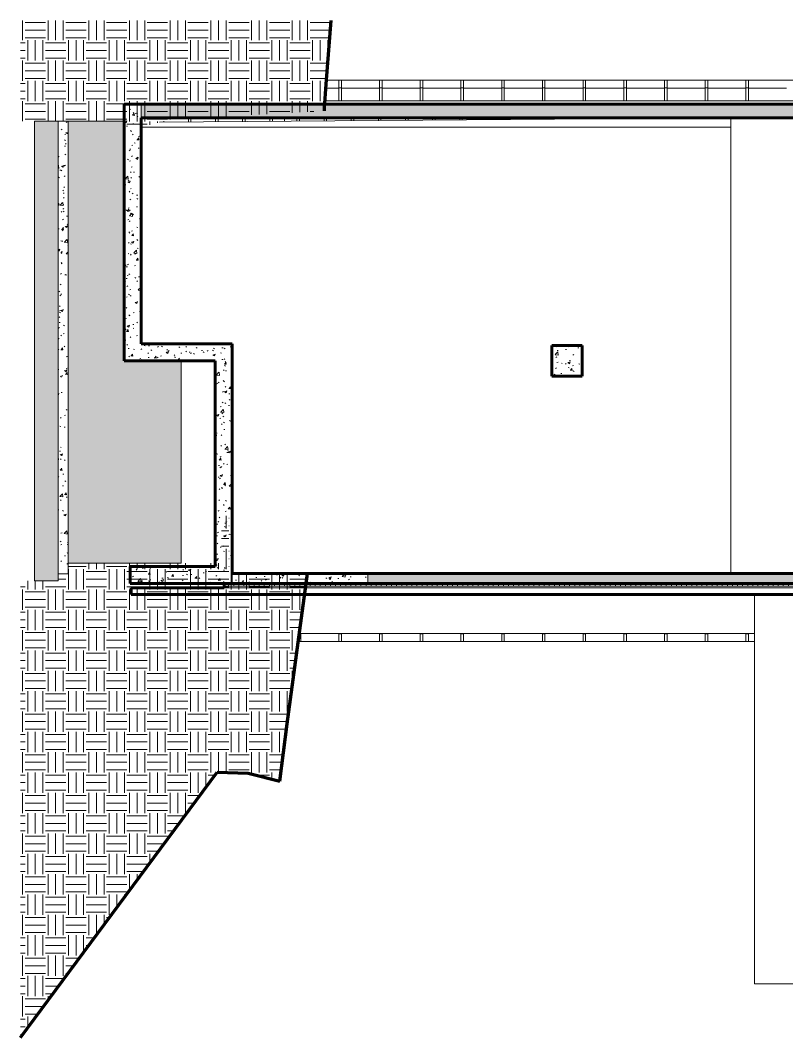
# Model space of a CAD drawing. Header units: inches. Extents: x -467 to 663, y -694 to -94.
# Drawn here: x -467 to -15, y -694 to -94 of the extents above; entities that cross this region are included whole.
import ezdxf

# ---------------------------------------------------------------- set-up
doc = ezdxf.new("R2010")
doc.units = ezdxf.units.IN
doc.header["$MEASUREMENT"] = 0
doc.linetypes.add('Dash 1_16_', pattern=[0.125, 0.0625, -0.0625])
for name, color, linetype, lineweight in [('A-DOOR', 31, 'Continuous', 18), ('A-FLOR', 192, 'Continuous', 18), ('A-PART', 2, 'Continuous', 9), ('A-ROOF', 132, 'Continuous', 18), ('A-ROOF-OTLN', 132, 'Continuous', 9), ('A-WALL', 113, 'Continuous', 18), ('A-WALL-PATT', 111, 'Continuous', 60), ('C-BLDG-PADS', 91, 'Continuous', 9), ('C-TOPO', 7, 'Continuous', 9), ('L-SITE-WALL', 31, 'Continuous', 18), ('S-BEAM', 12, 'Continuous', 9), ('S-FNDN', 32, 'Continuous', 18)]:
    doc.layers.add(name, color=color, linetype=linetype, lineweight=lineweight)
pattern_1 = [(50, (-4388.044, -3140.384), (13.77135, -1.20496), [1.44, -15.84]), (355, (-4388.044, -3140.384), (-2.66442, 14.442176), [1.152, -12.672]), (100.451, (-4386.896, -3140.484), (11.107076, 13.237366), [1.224, -13.462]), (46.184, (-4388.044, -3136.544), (20.491284, -3.17785), [2.16, -23.76]), (96.636, (-4386.336, -3136.809), (17.94587, 18.70315), [1.836, -20.193]), (351.184, (-4388.044, -3136.544), (17.94541, 18.70261), [1.728, -19.008]), (21, (-4386.124, -3137.504), (11.460518, -7.730365), [1.44, -15.84]), (326, (-4386.124, -3137.504), (4.67135, 13.92315), [1.152, -12.672]), (71.451, (-4385.169, -3138.148), (16.13207, 6.192844), [1.224, -13.462]), (37.5, (-4388.044, -3140.384), (0.233123, 6.39175), [0.634, -11.885, 0.634, -12.23, -12.72]), (37.5, (-4388.044, -3140.384), (0.233123, 6.39175), [-25.382, 0.634, -12.086]), (7.5, (-4388.044, -3140.384), (5.0507295, 7.573041), [0.634, -6.701, 0.634, -11.597, -4.848]), (7.5, (-4388.044, -3140.384), (5.0507295, 7.573041), [-19.565, 0.634, -4.214]), (327.5, (-4392.325, -3140.384), (10.2495805, -0.43289), [0.634, -4.166, 0.634, -14.342, -19.872]), (327.5, (-4392.325, -3140.384), (10.2495805, -0.43289), [-19.776, 0.634, -19.238]), (317.5, (-4394.245, -3140.384), (11.19739, 1.922144), [0.634, -5.606, 0.634, -9.312, -14.112]), (317.5, (-4394.245, -3140.384), (11.19739, 1.922144), [-16.186, 0.634, -13.478])]
pattern_2 = [(0, (-4388.044, -3140.384), (7.68, 1.92), [0.634, -5.126, 0.634, -5.126, -30.72]), (0, (-4388.044, -3140.384), (7.68, 1.92), [-11.52, 0.634, -10.886, 0.634, -5.126, -13.44]), (0, (-4388.044, -3140.384), (7.68, 1.92), [-28.8, 0.634, -3.206, 0.634, -8.966]), (120, (-4385.164, -3139.424), (-5.5027688, 5.6910751), [0.634, -5.126, 0.634, -5.126, -30.72]), (120, (-4385.164, -3139.424), (-5.5027688, 5.6910751), [-11.52, 0.634, -10.886, 0.634, -5.126, -13.44]), (120, (-4385.164, -3139.424), (-5.5027688, 5.6910751), [-28.8, 0.634, -3.206, 0.634, -8.966]), (240, (-4384.204, -3135.584), (-2.1772312, -7.6110751), [0.634, -5.126, 0.634, -5.126, -30.72]), (240, (-4384.204, -3135.584), (-2.1772312, -7.6110751), [-11.52, 0.634, -10.886, 0.634, -5.126, -13.44]), (240, (-4384.204, -3135.584), (-2.1772312, -7.6110751), [-28.8, 0.634, -3.206, 0.634, -8.966])]
pattern_3 = [(0, (-4388.044, -3140.384), (0, 3), []), (90, (-4388.044, -3140.384), (-3, 2e-16), [])]

# ---------------------------------------------------------------- blocks, each defined once
blk = doc.blocks.new('Door-Garage-CHD-3000-J-Wood-Single - 108 x 84-1268500-1st Floor')
at = {"layer": 'A-DOOR', "linetype": 'Dash 1_16_', "lineweight": 9}
blk.add_line((-62, 87.37), (-59.97, 87.37), dxfattribs=at)
blk = doc.blocks.new('Dimension Lumber - 2x10_s-1270840-1st Floor')
at = {"layer": 'S-BEAM'}
for p, q in [((-133.5, 0.75), (-132.4, 0.75)), ((-133.5, -0.75), (-132.39, -0.75))]:
    blk.add_line(p, q, dxfattribs=at)
blk = doc.blocks.new('Dimension Lumber - 2x10_s-V13-1st Floor')
at = {"layer": 'S-BEAM'}
for p, q in [((-133.5, 0.75), (-132.28, 0.75)), ((-133.5, -0.75), (-132.27, -0.75))]:
    blk.add_line(p, q, dxfattribs=at)
blk = doc.blocks.new('Dimension Lumber - 2x10_s-V14-1st Floor')
at = {"layer": 'S-BEAM'}
for p, q in [((-133.5, 0.75), (-132.16, 0.75)), ((-133.5, -0.75), (-132.15, -0.75))]:
    blk.add_line(p, q, dxfattribs=at)
blk = doc.blocks.new('Dimension Lumber - 2x10_s-V15-1st Floor')
at = {"layer": 'S-BEAM'}
for p, q in [((-133.5, 0.75), (-132.03, 0.75)), ((-133.5, -0.75), (-132.02, -0.75))]:
    blk.add_line(p, q, dxfattribs=at)
blk = doc.blocks.new('Dimension Lumber - 2x10_s-V16-1st Floor')
at = {"layer": 'S-BEAM'}
for p, q in [((-133.5, 0.75), (-131.91, 0.75)), ((-133.5, -0.75), (-131.9, -0.75))]:
    blk.add_line(p, q, dxfattribs=at)
blk = doc.blocks.new('Dimension Lumber - 2x10_s-V17-1st Floor')
at = {"layer": 'S-BEAM'}
for p, q in [((-133.5, 0.75), (-131.79, 0.75)), ((-133.5, -0.75), (-131.77, -0.75))]:
    blk.add_line(p, q, dxfattribs=at)
blk = doc.blocks.new('Dimension Lumber - 2x10_s-V18-1st Floor')
at = {"layer": 'S-BEAM'}
for p, q in [((-133.5, 0.75), (-131.66, 0.75)), ((-133.5, -0.75), (-131.65, -0.75))]:
    blk.add_line(p, q, dxfattribs=at)
blk = doc.blocks.new('Dimension Lumber - 2x10_s-V19-1st Floor')
at = {"layer": 'S-BEAM'}
for p, q in [((-133.5, 0.75), (-131.54, 0.75)), ((-133.5, -0.75), (-131.53, -0.75))]:
    blk.add_line(p, q, dxfattribs=at)
blk = doc.blocks.new('Dimension Lumber - 2x10_s-V20-1st Floor')
at = {"layer": 'S-BEAM'}
for p, q in [((-133.5, 0.75), (-131.41, 0.75)), ((-133.5, -0.75), (-131.4, -0.75))]:
    blk.add_line(p, q, dxfattribs=at)
blk = doc.blocks.new('Dimension Lumber - 2x10_s-V21-1st Floor')
at = {"layer": 'S-BEAM'}
for p, q in [((-133.5, 0.75), (-131.29, 0.75)), ((-133.5, -0.75), (-131.28, -0.75))]:
    blk.add_line(p, q, dxfattribs=at)
blk = doc.blocks.new('Dimension Lumber - 2x10_s-1270841-1st Floor')
at = {"layer": 'S-BEAM'}
for p, q in [((-64.44, 0.75), (-62.1, 0.75)), ((-64.44, -0.75), (-62.09, -0.75))]:
    blk.add_line(p, q, dxfattribs=at)
blk = doc.blocks.new('Dimension Lumber - 2x10_s-V22-1st Floor')
at = {"layer": 'S-BEAM'}
for p, q in [((-64.14, 0.75), (-61.98, 0.75)), ((-64.05, -0.75), (-61.97, -0.75))]:
    blk.add_line(p, q, dxfattribs=at)
blk = doc.blocks.new('Dimension Lumber - 2x10_s-V23-1st Floor')
at = {"layer": 'S-BEAM'}
for p, q in [((-62.56, 0.75), (-61.86, 0.75)), ((-62.14, -0.75), (-61.85, -0.75))]:
    blk.add_line(p, q, dxfattribs=at)
blk = doc.blocks.new('Dimension Lumber - 2x8-1273922-1st Floor')
at = {"layer": 'S-BEAM'}
for p, q in [((-302.33, -456.02), (-301.59, -456.02)), ((-301.59, -456.02), (-301.59, -455.89)), ((-301.59, -456.02), (-301.59, -460.66)), ((-301.59, -460.66), (-302.96, -460.66))]:
    blk.add_line(p, q, dxfattribs=at)
blk = doc.blocks.new('Dimension Lumber - 2x8-V24-1st Floor')
at = {"layer": 'S-BEAM'}
for p, q in [((-279.09, -456.02), (-279.09, -455.89)), ((-279.09, -460.66), (-279.09, -456.02)), ((-279.09, -456.02), (-277.59, -456.02)), ((-277.59, -456.02), (-277.59, -455.89)), ((-277.59, -456.02), (-277.59, -460.66)), ((-277.59, -460.66), (-279.09, -460.66))]:
    blk.add_line(p, q, dxfattribs=at)
blk = doc.blocks.new('Dimension Lumber - 2x8-V25-1st Floor')
at = {"layer": 'S-BEAM'}
for p, q in [((-279.09, -129.38), (-279.09, -129.35)), ((-279.09, -129.35), (-277.59, -129.35)), ((-279.09, -133.99), (-279.09, -129.64)), ((-277.59, -129.35), (-277.59, -129.38)), ((-277.59, -129.64), (-277.59, -133.99)), ((-277.59, -133.99), (-279.09, -133.99)), ((-279.09, -133.99), (-279.09, -141.63)), ((-277.59, -133.99), (-277.59, -141.63))]:
    blk.add_line(p, q, dxfattribs=at)

msp = doc.modelspace()

# ---------------------------------------------------------------- hatches: boundary and pattern name
at = {"layer": 'A-PART'}
h = msp.add_hatch(dxfattribs=at)
h.set_pattern_fill('FP_6', color=256, style=0, pattern_type=2)
h.set_pattern_definition(pattern_1)
h.paths.add_polyline_path([(-27.78, -151.63), (61.72, -151.63), (61.72, -143.63), (-395.6, -143.63), (-395.6, -151.63), (-174.13, -151.63)], flags=0)
h = msp.add_hatch(dxfattribs=at)
h.set_pattern_fill('FP_6', color=256, style=0, pattern_type=2)
h.set_pattern_definition(pattern_1)
h.paths.add_polyline_path([(-262.03, -426.38), (-262.03, -420.38), (-342.03, -420.38), (-342.03, -426.38), (-320.49, -426.38)], flags=0)
at = {"layer": 'A-WALL-PATT', "lineweight": 9}
h = msp.add_hatch(dxfattribs=at)
h.set_pattern_fill('FP_6', color=256, style=0, pattern_type=2)
h.set_pattern_definition(pattern_1)
h.paths.add_polyline_path([(-395.6, -285.01), (-395.6, -143.63), (-405.6, -143.63), (-405.6, -285.01)], flags=0)
h = msp.add_hatch(dxfattribs=at)
h.set_pattern_fill('FP_6', color=256, style=0, pattern_type=2)
h.set_pattern_definition(pattern_1)
h.paths.add_polyline_path([(53.72, -151.63), (61.72, -151.63), (61.72, -143.63), (-395.6, -143.63), (-395.6, -151.63), (45.4, -151.63)], flags=0)
h = msp.add_hatch(dxfattribs=at)
h.set_pattern_fill('FP_6', color=256, style=0, pattern_type=2)
h.set_pattern_definition(pattern_1)
h.paths.add_polyline_path([(-352.03, -295.01), (-342.03, -295.01), (-342.03, -285.01), (-405.6, -285.01), (-405.6, -295.01), (-393.67, -295.01)], flags=0)
h = msp.add_hatch(dxfattribs=at)
h.set_pattern_fill('FP_6', color=256, style=0, pattern_type=2)
h.set_pattern_definition(pattern_1)
h.paths.add_polyline_path([(-135.59, -304.01), (-135.59, -286.01), (-153.59, -286.01), (-153.59, -304.01)], flags=0)
h = msp.add_hatch(dxfattribs=at)
h.set_pattern_fill('FP_6', color=256, style=0, pattern_type=2)
h.set_pattern_definition(pattern_1)
h.paths.add_polyline_path([(-352.03, -416.38), (-342.03, -416.38), (-342.03, -295.01), (-352.03, -295.01), (-352.03, -403.29)], flags=0)
h = msp.add_hatch(dxfattribs=at)
h.set_pattern_fill('FP_6', color=256, style=0, pattern_type=2)
h.set_pattern_definition(pattern_1)
h.paths.add_polyline_path([(-342.03, -426.38), (-342.03, -416.38), (-402.03, -416.38), (-402.03, -426.38), (-393.67, -426.38)], flags=0)
h = msp.add_hatch(dxfattribs=at)
h.set_pattern_fill('FP_6', color=256, style=0, pattern_type=2)
h.set_pattern_definition(pattern_1)
h.paths.add_polyline_path([(-262.03, -426.38), (-262.03, -420.38), (-342.03, -420.38), (-342.03, -426.38), (-320.49, -426.38)], flags=0)
h = msp.add_hatch(dxfattribs=at)
h.set_pattern_fill('FP_6', color=256, style=0, pattern_type=2)
h.set_pattern_definition(pattern_1)
h.paths.add_polyline_path([(61.72, -426.38), (61.72, -420.38), (-262.03, -420.38), (-262.03, -426.38), (45.4, -426.38)], flags=0)
h = msp.add_hatch(dxfattribs=at)
h.set_pattern_fill('FP_3', color=256, style=0, pattern_type=2)
h.set_pattern_definition(pattern_3)
h.paths.add_polyline_path([(-249.09, -427.88), (-249.09, -426.38), (-346.78, -426.38), (-346.78, -427.88), (-320.49, -427.88)], flags=0)
h = msp.add_hatch(dxfattribs=at)
h.set_pattern_fill('FP_3', color=256, style=0, pattern_type=2)
h.set_pattern_definition(pattern_3)
h.paths.add_polyline_path([(60.97, -427.88), (60.97, -426.38), (-249.09, -426.38), (-249.09, -427.88), (45.4, -427.88)], flags=0)
at = {"layer": 'C-BLDG-PADS'}
h = msp.add_hatch(dxfattribs=at)
h.set_pattern_fill('FP_7', color=256, style=0, pattern_type=2)
h.set_pattern_definition(pattern_2)
h.paths.add_polyline_path([(-444.65, -424.76), (-444.65, -153.61), (-458.57, -153.61), (-458.57, -424.76)], flags=0)
h = msp.add_hatch(dxfattribs=at)
h.set_pattern_fill('FP_6', color=256, style=0, pattern_type=2)
h.set_pattern_definition(pattern_1)
h.paths.add_polyline_path([(-438.65, -420.76), (-438.65, -153.61), (-444.65, -153.61), (-444.65, -420.76)], flags=0)
h = msp.add_hatch(dxfattribs=at)
h.set_pattern_fill('FP_7', color=256, style=0, pattern_type=2)
h.set_pattern_definition(pattern_2)
h.paths.add_polyline_path([(-372.04, -414.38), (-372.04, -295.01), (-405.6, -295.01), (-405.6, -153.61), (-438.65, -153.61), (-438.65, -414.38), (-393.67, -414.38)], flags=0)
at = {"layer": 'C-TOPO'}
h = msp.add_hatch(dxfattribs=at)
h.set_pattern_fill('FP_5', color=256, style=0, pattern_type=2)
h.set_pattern_definition([(0, (-4388.044, -3140.384), (12, 12), [12, -12]), (0, (-4388.044, -3135.884), (12, 12), [12, -12]), (0, (-4388.044, -3131.384), (12, 12), [12, -12]), (90, (-4386.544, -3129.884), (-12, 12), [12, -12]), (90, (-4382.044, -3129.884), (-12, 12), [12, -12]), (90, (-4377.544, -3129.884), (-12, 12), [12, -12])])
h.paths.add_polyline_path([(-466.84, -694.32), (-350.75, -537.67), (-332.59, -538.33), (-313.87, -543), (-309.57, -509.26), (-297.49, -420.38), (-343.65, -420.38), (-343.65, -386.45), (-348.28, -386.45), (-348.28, -414.38), (-438.65, -414.38), (-438.65, -420.76), (-444.65, -420.76), (-444.65, -424.76), (-466.84, -424.76), (-466.84, -557.88)], flags=0)
h.paths.add_polyline_path([(-405.6, -160.12), (-396.9, -157.65), (-396.9, -157.13), (-395.07, -157.13), (-379.31, -152.66), (-287.62, -147.53), (-287.6, -147.36), (-287.51, -145.85), (-286.51, -131.84), (-283.58, -94.1), (-466.84, -94.1), (-466.84, -153.61), (-405.6, -153.61)], flags=0)

# ---------------------------------------------------------------- linework, layer by layer
at = {"layer": 'A-FLOR'}
msp.add_line((-384.84, -154.23), (-48.53, -151.63), dxfattribs=at)
at = {"layer": 'A-PART', "lineweight": 18}
for p, q in [((-395.6, -151.63), (-395.6, -143.63)), ((-395.6, -143.63), (61.72, -143.63)), ((61.72, -151.63), (-395.6, -151.63)), ((-342.03, -420.38), (-262.03, -420.38)), ((-342.03, -426.38), (-342.03, -420.38)), ((-262.03, -420.38), (-262.03, -426.38)), ((-262.03, -426.38), (-342.03, -426.38))]:
    msp.add_line(p, q, dxfattribs=at)
at = {"layer": 'A-ROOF'}
for p, q in [((-286.32, -129.38), (65.72, -129.38)), ((-34.09, -662.63), (-34.09, -432.88)), ((-279.09, -460.63), (-301.59, -460.63)), ((-255.09, -460.63), (-277.59, -460.63)), ((-231.09, -460.63), (-253.59, -460.63)), ((-207.09, -460.63), (-229.59, -460.63)), ((-183.09, -460.63), (-205.59, -460.63)), ((-159.09, -460.63), (-181.59, -460.63)), ((-135.09, -460.63), (-157.59, -460.63)), ((-111.09, -460.63), (-133.59, -460.63)), ((-87.09, -460.63), (-109.59, -460.63)), ((-63.09, -460.63), (-85.59, -460.63)), ((-39.09, -460.63), (-61.59, -460.63)), ((-34.09, -460.63), (-37.59, -460.63)), ((-34.09, -662.63), (-8.46, -662.63))]:
    msp.add_line(p, q, dxfattribs=at)
at = {"layer": 'A-ROOF-OTLN'}
for p, q in [((-286.67, -134.12), (-279.09, -134.12)), ((-277.59, -134.12), (-255.09, -134.12)), ((-253.59, -134.12), (-231.09, -134.12)), ((-229.59, -134.12), (-207.09, -134.12)), ((-205.59, -134.12), (-183.09, -134.12)), ((-181.59, -134.12), (-159.09, -134.12)), ((-157.59, -134.12), (-135.09, -134.12)), ((-133.59, -134.12), (-111.09, -134.12)), ((-109.59, -134.12), (-87.09, -134.12)), ((-85.59, -134.12), (-63.09, -134.12)), ((-61.59, -134.12), (-39.09, -134.12)), ((-37.59, -134.12), (-15.09, -134.12)), ((-34.09, -455.89), (-302.31, -455.89))]:
    msp.add_line(p, q, dxfattribs=at)
at = {"layer": 'A-WALL'}
for p, q in [((67.22, -141.63), (-287.21, -141.63)), ((60.97, -427.88), (-346.78, -427.88)), ((60.97, -428.88), (-346.78, -428.88))]:
    msp.add_line(p, q, dxfattribs=at)
at = {"layer": 'C-BLDG-PADS', "lineweight": 18}
for p, q in [((-458.57, -424.76), (-458.57, -153.61)), ((-458.57, -153.61), (-405.6, -153.61)), ((-444.65, -424.76), (-444.65, -153.61)), ((-438.65, -153.61), (-438.65, -420.76)), ((-372.04, -295.01), (-372.04, -414.38)), ((-372.04, -414.38), (-438.65, -414.38)), ((-444.65, -424.76), (-458.57, -424.76)), ((-438.65, -420.76), (-444.65, -420.76))]:
    msp.add_line(p, q, dxfattribs=at)
at = {"layer": 'C-BLDG-PADS'}
for p, q in [((-48.03, -420.38), (-48.03, -151.63)), ((-395.07, -157.13), (-48.03, -157.13))]:
    msp.add_line(p, q, dxfattribs=at)
at = {"layer": 'C-TOPO', "lineweight": 80}
for p, q in [((-286.51, -131.84), (-283.58, -94.1)), ((-287.51, -145.85), (-286.51, -131.84)), ((-287.62, -147.53), (-287.6, -147.36)), ((-287.6, -147.36), (-287.51, -145.85)), ((-309.57, -509.26), (-297.49, -420.38)), ((-313.87, -543), (-309.57, -509.26)), ((-466.84, -694.32), (-350.75, -537.67)), ((-350.75, -537.67), (-332.59, -538.33)), ((-332.59, -538.33), (-313.87, -543))]:
    msp.add_line(p, q, dxfattribs=at)
at = {"layer": 'L-SITE-WALL', "lineweight": 60}
for p, q in [((-401.6, -428.88), (-346.78, -428.88)), ((-401.6, -432.88), (-401.6, -428.88)), ((-346.78, -426.38), (-342.03, -426.38)), ((-346.78, -428.88), (-346.78, -426.38)), ((60.97, -432.88), (-401.6, -432.88))]:
    msp.add_line(p, q, dxfattribs=at)
at = {"layer": 'S-FNDN', "lineweight": 60}
for p, q in [((-405.6, -143.63), (61.72, -143.63)), ((-405.6, -295.01), (-405.6, -143.63)), ((53.72, -151.63), (-395.6, -151.63)), ((-395.6, -151.63), (-395.6, -285.01)), ((-395.6, -285.01), (-342.03, -285.01)), ((-342.03, -285.01), (-342.03, -420.38)), ((-153.59, -286.01), (-135.59, -286.01)), ((-153.59, -304.01), (-153.59, -286.01)), ((-135.59, -286.01), (-135.59, -304.01)), ((-352.03, -295.01), (-405.6, -295.01)), ((-352.03, -416.38), (-352.03, -295.01)), ((-135.59, -304.01), (-153.59, -304.01)), ((-402.03, -416.38), (-352.03, -416.38)), ((-402.03, -426.38), (-402.03, -416.38)), ((-342.03, -420.38), (53.72, -420.38)), ((61.72, -426.38), (-402.03, -426.38))]:
    msp.add_line(p, q, dxfattribs=at)

# ---------------------------------------------------------------- block references
at = {"layer": 'A-DOOR', "rotation": 269.9999999999993}
msp.add_blockref('Door-Garage-CHD-3000-J-Wood-Single - 108 x 84-1268500-1st Floor', (-398.48, -213.63), dxfattribs=at)
at = {"layer": 'S-BEAM'}
for name, p in [('Dimension Lumber - 2x8-V25-1st Floor', (0, 0)), ('Dimension Lumber - 2x8-V25-1st Floor', (24, 0)), ('Dimension Lumber - 2x8-V25-1st Floor', (48, 0)), ('Dimension Lumber - 2x8-V25-1st Floor', (72, 0)), ('Dimension Lumber - 2x8-V25-1st Floor', (96, 0)), ('Dimension Lumber - 2x8-V25-1st Floor', (120, 0)), ('Dimension Lumber - 2x8-V25-1st Floor', (144, 0)), ('Dimension Lumber - 2x8-V25-1st Floor', (168, 0)), ('Dimension Lumber - 2x8-V25-1st Floor', (192, 0)), ('Dimension Lumber - 2x8-V25-1st Floor', (216, 0)), ('Dimension Lumber - 2x8-V25-1st Floor', (240, 0)), ('Dimension Lumber - 2x8-1273922-1st Floor', (0, 0)), ('Dimension Lumber - 2x8-V24-1st Floor', (0, 0)), ('Dimension Lumber - 2x8-V24-1st Floor', (24, 0)), ('Dimension Lumber - 2x8-V24-1st Floor', (48, 0)), ('Dimension Lumber - 2x8-V24-1st Floor', (72, 0)), ('Dimension Lumber - 2x8-V24-1st Floor', (96, 0)), ('Dimension Lumber - 2x8-V24-1st Floor', (120, 0)), ('Dimension Lumber - 2x8-V24-1st Floor', (144, 0)), ('Dimension Lumber - 2x8-V24-1st Floor', (168, 0)), ('Dimension Lumber - 2x8-V24-1st Floor', (192, 0)), ('Dimension Lumber - 2x8-V24-1st Floor', (216, 0)), ('Dimension Lumber - 2x8-V24-1st Floor', (240, 0))]:
    msp.add_blockref(name, p, dxfattribs=at)
at = {"layer": 'S-BEAM', "rotation": 269.9999999999999}
for name, p in [('Dimension Lumber - 2x10_s-V23-1st Floor', (-383.04, -216.07)), ('Dimension Lumber - 2x10_s-V22-1st Floor', (-367.04, -216.07)), ('Dimension Lumber - 2x10_s-1270841-1st Floor', (-351.04, -216.07)), ('Dimension Lumber - 2x10_s-V21-1st Floor', (-335.04, -285.13)), ('Dimension Lumber - 2x10_s-V20-1st Floor', (-319.04, -285.13)), ('Dimension Lumber - 2x10_s-V19-1st Floor', (-303.04, -285.13)), ('Dimension Lumber - 2x10_s-V18-1st Floor', (-287.04, -285.13)), ('Dimension Lumber - 2x10_s-V17-1st Floor', (-271.04, -285.13)), ('Dimension Lumber - 2x10_s-V16-1st Floor', (-255.04, -285.13)), ('Dimension Lumber - 2x10_s-V15-1st Floor', (-239.04, -285.13)), ('Dimension Lumber - 2x10_s-V14-1st Floor', (-223.04, -285.13)), ('Dimension Lumber - 2x10_s-V13-1st Floor', (-207.04, -285.13)), ('Dimension Lumber - 2x10_s-1270840-1st Floor', (-191.04, -285.13))]:
    msp.add_blockref(name, p, dxfattribs=at)

doc.saveas('drawing.dxf')
